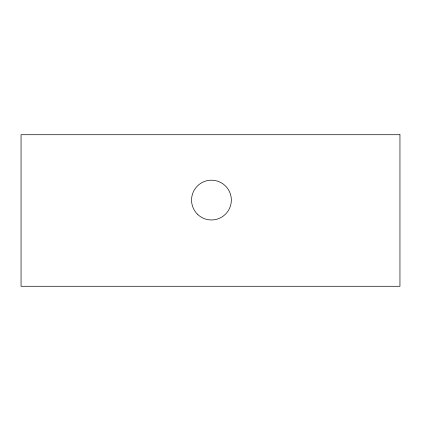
<?xml version="1.0" encoding="UTF-8"?>
<svg xmlns="http://www.w3.org/2000/svg" width="421" height="421" viewBox="0 0 421 421"><rect width="100%" height="100%" fill="white"/><g stroke="black" fill="none" stroke-linecap="round" stroke-linejoin="round"><path stroke-width="0.63" d="M399.95 134.72L21.05 134.72L21.05 286.28L399.95 286.28L399.95 134.72M197.381 214.147A19.892 19.892 0 0 0 230.661 205.227A19.892 19.892 0 0 0 206.301 180.867A19.892 19.892 0 0 0 197.381 214.147"/></g></svg>
